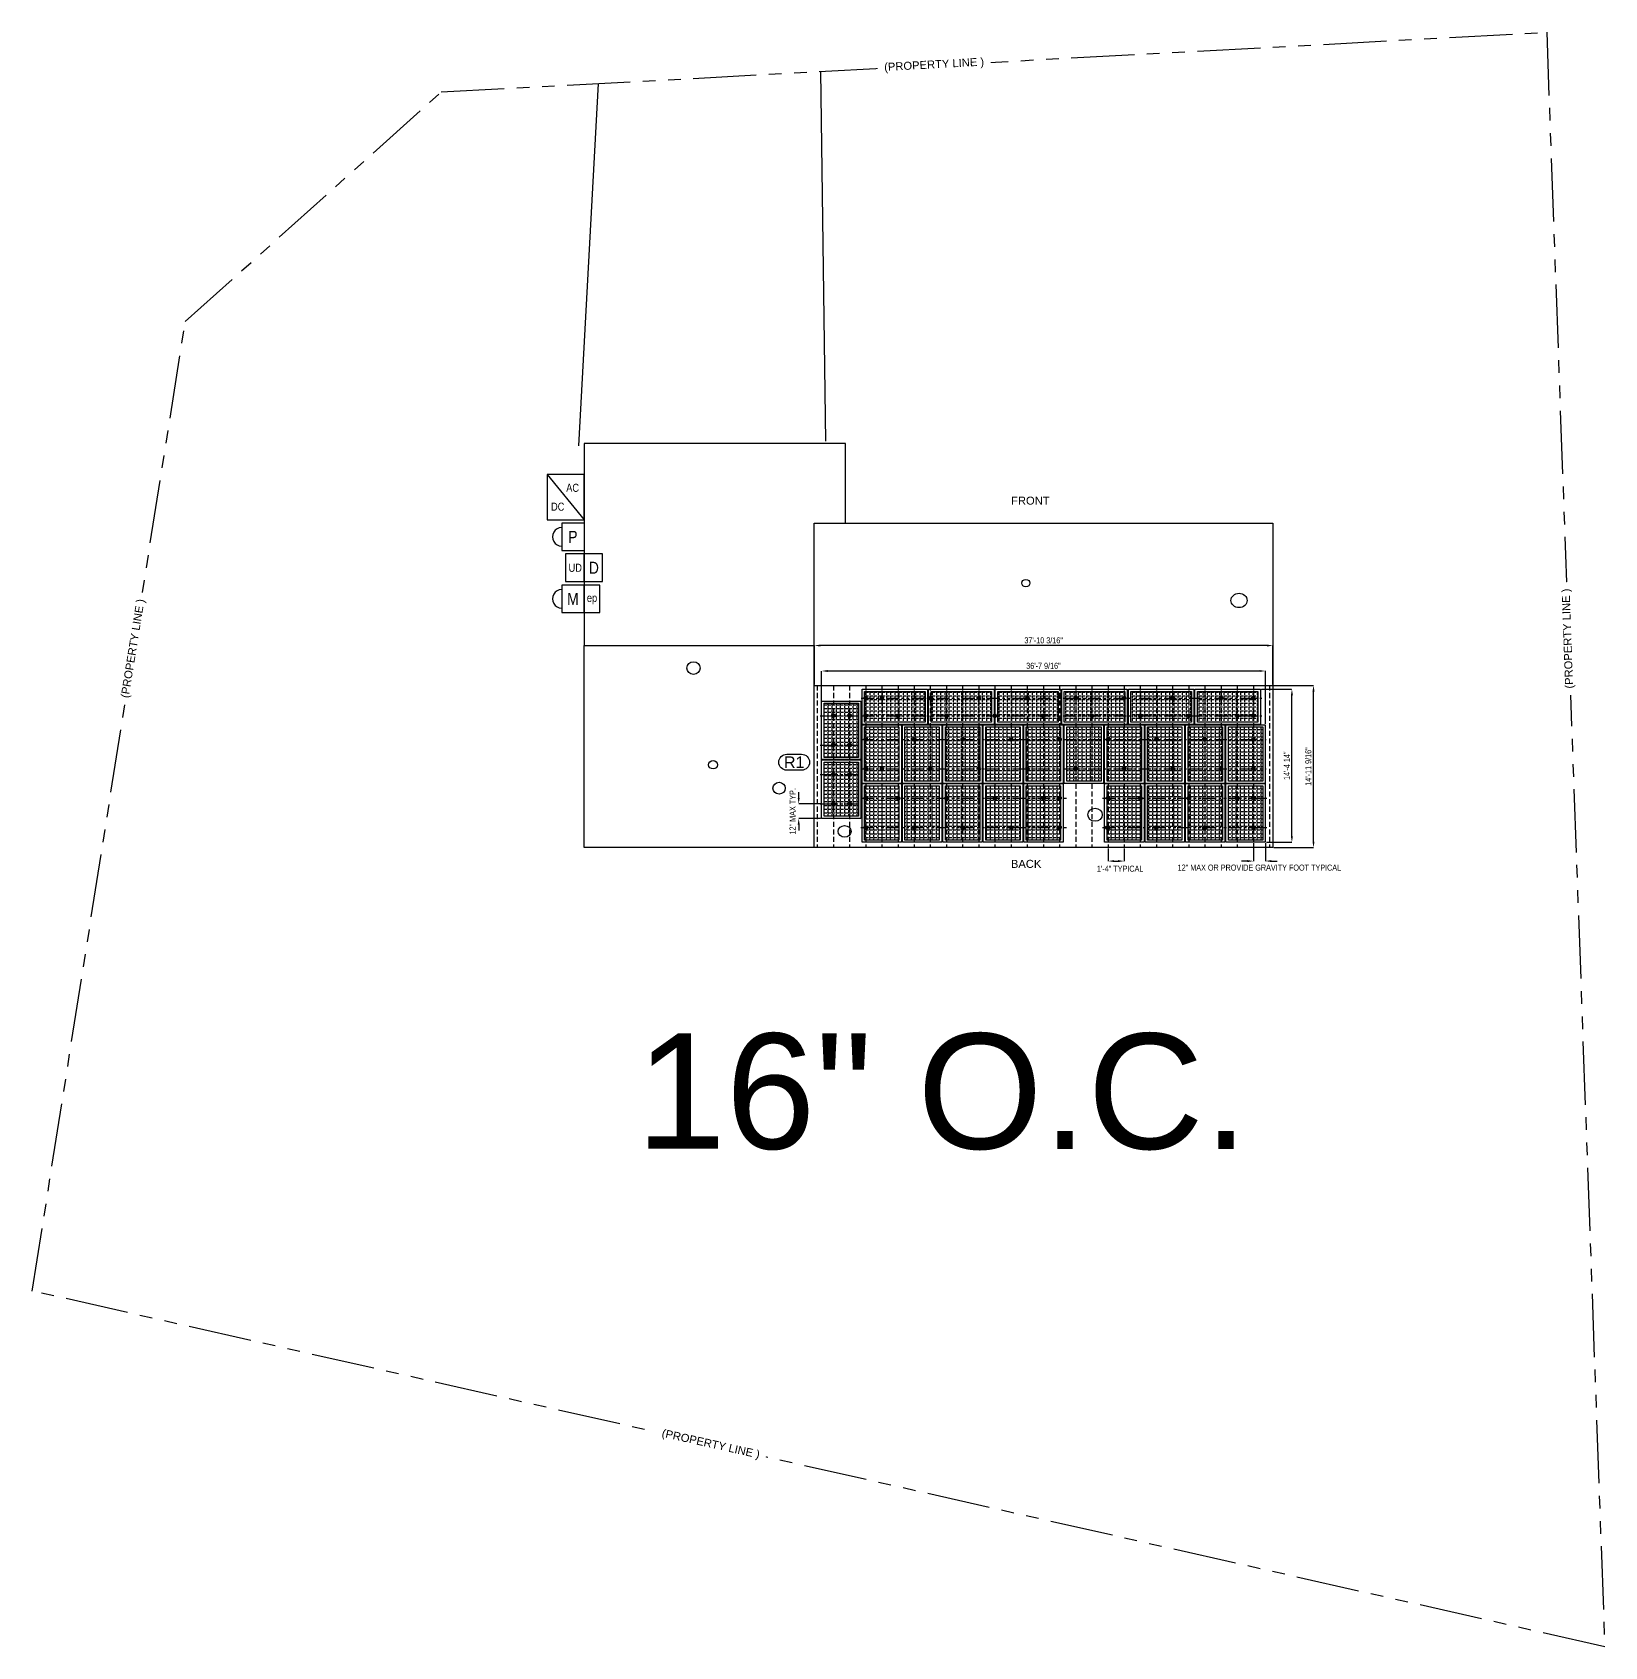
# Model space of a CAD drawing. Header units: feet. Extents: x -3909 to -174, y -1221 to 2380.
# Drawn here: x -3882 to -2325, y -1221 to 378 of the extents above; entities that cross this region are included whole.
import ezdxf
from ezdxf.enums import TextEntityAlignment as Align

# ---------------------------------------------------------------- set-up
doc = ezdxf.new("R2010")
doc.units = ezdxf.units.FT
doc.header["$MEASUREMENT"] = 0
doc.linetypes.add('DASHED', pattern=[0.75, 0.5, -0.25])
doc.linetypes.add('PHANTOM', pattern=[2.5, 1.25, -0.25, 0.25, -0.25, 0.25, -0.25])
for name, color, linetype in [('EQUIPMENT', 7, 'Continuous'), ('MODULE FRAME', 9, 'Continuous'), ('PROPERTY LINE', 7, 'Continuous'), ('ROOF OBJECTS', 6, 'Continuous'), ('STRUCTURAL', 4, 'DASHED'), ('Z - ROOF', 3, 'Continuous'), ('Z - TITLEBLOCK TXT', 7, 'Continuous')]:
    doc.layers.add(name, color=color, linetype=linetype)
doc.layers.add('LOCKED (NO PRINT)', color=7, linetype='Continuous', plot=False)
doc.styles.add('1QUATER', font='technic_.ttf', dxfattribs={"height": 6})
doc.styles.add('PAPER SPACE TXT', font='technic_.ttf', dxfattribs={"height": 0.125})
doc.styles.add('TITLE BBLOCK TEXT', font='ARIALUNI.TTF')
doc.dimstyles.new('1QUATER', dxfattribs={"dimscale": 0, "dimtxt": 6, "dimasz": 6, "dimexe": 0, "dimexo": 1, "dimgap": 2, "dimtad": 1, "dimdec": 4, "dimzin": 3, "dimdsep": 46, "dimlunit": 4, "dimtxsty": '1QUATER', "dimcen": 6, "dimclrd": 1, "dimclre": 1, "dimclrt": 7, "dimadec": 0, "dimazin": 0, "dimtfac": 1, "dimtdec": 4, "dimtofl": 0, "dimtmove": 2, "dimatfit": 3, "dimfxl": 1, "dimfrac": 2, "dimtolj": 1, "dimtzin": 0, "dimarcsym": 1})

# ---------------------------------------------------------------- blocks, each defined once
blk = doc.blocks.new('A$C035F63DD')
at = {"color": 3}
blk.add_lwpolyline([(-0.08, 0.003, -1), (-0.08, 0.136), (0.043, 0.136, -1), (0.043, 0.003)], format="xyb", close=True, dxfattribs=at)
at = {"layer": 'Z - TITLEBLOCK TXT', "color": 7, "style": 'TITLE BBLOCK TEXT'}
blk.add_text('R1', height=0.096, rotation=359.9886, dxfattribs=at).set_placement((-0.018, 0.07), align=Align.MIDDLE_CENTER)
blk = doc.blocks.new('*U88')
at = {"color": 1}
blk.add_line((-36.6, 136.9), (0, 92), dxfattribs=at)
at = {"color": 1, "linetype": 'Continuous'}
for p, q in [((0, 88.6), (-22.2, 88.6)), ((-22.2, 88.6), (-22.2, 61.4)), ((0, 88.6), (0, 61.4)), ((-22.2, 61.4), (0, 61.4)), ((0, 58.1), (-18.3, 58.1)), ((-18.3, 58.1), (-18.3, 30.9)), ((0, 30.9), (0, 58.1)), ((18.3, 58.1), (0, 58.1)), ((0, 30.9), (0, 58.1)), ((18.3, 30.9), (18.3, 58.1)), ((0, 27.2), (-22.2, 27.2)), ((-22.2, 27.2), (-22.2, 0)), ((-18.3, 30.9), (0, 30.9)), ((0, 30.9), (18.3, 30.9)), ((15.5, 27.2), (0, 27.2)), ((0, 27.2), (0, 0)), ((0, 0), (0, 27.2)), ((15.5, 0), (15.5, 27.2)), ((-22.2, 0), (0, 0)), ((0, 0), (15.5, 0))]:
    blk.add_line(p, q, dxfattribs=at)
at = {"color": 1, "linetype": 'Continuous', "flags": 128}
blk.add_lwpolyline([(-36.6, 136.9), (-36.6, 92), (0, 92), (0, 136.9)], close=True, dxfattribs=at)
at = {"color": 1, "linetype": 'Continuous'}
for centre in [(-22.2, 75), (-22.2, 13.6)]:
    blk.add_arc(centre, 9.18, 90.004, 270.004, dxfattribs=at)
at = {"color": 1, "style": 'PAPER SPACE TXT'}
for s, height, p in [('AC', 7.99, (-11.4, 123.6)), ('DC', 7.99, (-26.2, 104.9)), ('P', 11.9, (-11.1, 75)), ('UD', 7.99, (-8.8, 44.4)), ('D', 11.9, (9.7, 44.4)), ('M', 11.9, (-11.1, 13.6))]:
    blk.add_text(s, height=height, dxfattribs=at).set_placement(p, align=Align.MIDDLE_CENTER)
blk.add_text('ep', height=7.99, rotation=359.9986, dxfattribs=at).set_placement((7.8, 14.6), align=Align.MIDDLE_CENTER)
blk = doc.blocks.new('*D131')
at = {"layer": 'Defpoints', "color": 0, "transparency": 16777216}
for p in [(-2653.2, -269.1, 53.8), (-2613, -269.1), (-2653.2, -429.7, -26.5)]:
    blk.add_point(p, dxfattribs=at)
at = {"layer": 'STRUCTURAL', "color": 1, "lineweight": -2, "transparency": 16777216}
for p, q in [((-2652.2, -269.1), (-2613, -269.1)), ((-2613, -423.7), (-2613, -275.1)), ((-2652.2, -429.7), (-2613, -429.7))]:
    blk.add_line(p, q, dxfattribs=at)
at = {"layer": 'STRUCTURAL', "color": 1, "transparency": 16777216}
for points in [[(-2614, -275.1), (-2612, -275.1), (-2613, -269.1)], [(-2614, -423.7), (-2612, -423.7), (-2613, -429.7)]]:
    blk.add_solid(points, dxfattribs=at)
at = {"layer": 'STRUCTURAL', "color": 7, "transparency": 16777216, "insert": (-2618.1, -349.4), "char_height": 6, "attachment_point": 5, "rotation": 90, "style": '1QUATER'}
blk.add_mtext('\\A1;14\'-11 9/16"', dxfattribs=at)
blk = doc.blocks.new('*D116')
at = {"layer": 'Defpoints', "color": 0, "transparency": 16777216}
for p in [(-2665.5, -272.8, 45.5), (-2634.4, -272.8), (-2660.7, -424.4, -30.3)]:
    blk.add_point(p, dxfattribs=at)
at = {"layer": 'STRUCTURAL', "color": 1, "lineweight": -2, "transparency": 16777216}
for p, q in [((-2664.5, -272.8), (-2634.4, -272.8)), ((-2634.4, -418.4), (-2634.4, -278.8)), ((-2659.7, -424.4), (-2634.4, -424.4))]:
    blk.add_line(p, q, dxfattribs=at)
at = {"layer": 'STRUCTURAL', "color": 1, "transparency": 16777216}
for points in [[(-2635.4, -278.8), (-2633.4, -278.8), (-2634.4, -272.8)], [(-2635.4, -418.4), (-2633.4, -418.4), (-2634.4, -424.4)]]:
    blk.add_solid(points, dxfattribs=at)
at = {"layer": 'STRUCTURAL', "color": 7, "transparency": 16777216, "insert": (-2639.4, -348.6), "char_height": 6, "attachment_point": 5, "rotation": 90, "style": '1QUATER'}
blk.add_mtext('\\A1;14\'-4 14"', dxfattribs=at)
blk = doc.blocks.new('*D117')
at = {"layer": 'Defpoints', "color": 0, "transparency": 16777216}
for p in [(-3107.4, -229.6), (-3107.4, -269.1, 53.8), (-2653.2, -269.1, 53.8)]:
    blk.add_point(p, dxfattribs=at)
at = {"layer": 'STRUCTURAL', "color": 1, "lineweight": -2, "transparency": 16777216}
for p, q in [((-3107.4, -268.1), (-3107.4, -229.6)), ((-2659.2, -229.6), (-3101.4, -229.6)), ((-2653.2, -268.1), (-2653.2, -229.6))]:
    blk.add_line(p, q, dxfattribs=at)
at = {"layer": 'STRUCTURAL', "color": 1, "transparency": 16777216}
for points in [[(-3101.4, -228.6), (-3101.4, -230.6), (-3107.4, -229.6)], [(-2659.2, -228.6), (-2659.2, -230.6), (-2653.2, -229.6)]]:
    blk.add_solid(points, dxfattribs=at)
at = {"layer": 'STRUCTURAL', "color": 7, "transparency": 16777216, "insert": (-2880.3, -224.5), "char_height": 6, "attachment_point": 5, "style": '1QUATER'}
blk.add_mtext('\\A1;37\'-10 3/16"', dxfattribs=at)
blk = doc.blocks.new('*D118')
at = {"layer": 'Defpoints', "color": 0, "transparency": 16777216}
for p in [(-2660.7, -254.8), (-3100.3, -287.1, 38.4), (-2660.7, -308, 27.9)]:
    blk.add_point(p, dxfattribs=at)
at = {"layer": 'STRUCTURAL', "color": 1, "lineweight": -2, "transparency": 16777216}
for p, q in [((-3100.3, -286.1), (-3100.3, -254.8)), ((-3094.3, -254.8), (-2666.7, -254.8)), ((-2660.7, -307), (-2660.7, -254.8))]:
    blk.add_line(p, q, dxfattribs=at)
at = {"layer": 'STRUCTURAL', "color": 1, "transparency": 16777216}
for points in [[(-3094.3, -253.8), (-3094.3, -255.8), (-3100.3, -254.8)], [(-2666.7, -253.8), (-2666.7, -255.8), (-2660.7, -254.8)]]:
    blk.add_solid(points, dxfattribs=at)
at = {"layer": 'STRUCTURAL', "color": 7, "transparency": 16777216, "insert": (-2880.5, -249.7), "char_height": 6, "attachment_point": 5, "style": '1QUATER'}
blk.add_mtext('\\A1;36\'-7 9/16"', dxfattribs=at)
blk = doc.blocks.new('*D119')
at = {"layer": 'Defpoints', "color": 0, "transparency": 16777216}
for p in [(-2816.5, -429.7, -26.5), (-2800.5, -429.7, -26.5), (-2800.5, -443)]:
    blk.add_point(p, dxfattribs=at)
at = {"layer": 'STRUCTURAL', "color": 1, "lineweight": -2, "transparency": 16777216}
for p, q in [((-2816.5, -430.7), (-2816.5, -443)), ((-2800.5, -430.7), (-2800.5, -443)), ((-2810.5, -443), (-2806.5, -443))]:
    blk.add_line(p, q, dxfattribs=at)
at = {"layer": 'STRUCTURAL', "color": 1, "transparency": 16777216}
for points in [[(-2810.5, -442), (-2810.5, -444), (-2816.5, -443)], [(-2806.5, -442), (-2806.5, -444), (-2800.5, -443)]]:
    blk.add_solid(points, dxfattribs=at)
at = {"layer": 'STRUCTURAL', "color": 7, "transparency": 16777216, "insert": (-2804.5, -450.6), "char_height": 6, "attachment_point": 5, "style": '1QUATER'}
blk.add_mtext('\\A1;1\'-4" TYPICAL', dxfattribs=at)
blk = doc.blocks.new('*D120')
at = {"layer": 'Defpoints', "color": 0, "transparency": 16777216}
for p in [(-3100.3, -386.4, -26.2), (-3122.9, -400.9), (-3100.3, -400.9, -5.7)]:
    blk.add_point(p, dxfattribs=at)
at = {"layer": 'STRUCTURAL', "color": 1, "lineweight": -2, "transparency": 16777216}
for p, q in [((-3122.9, -380.4), (-3122.9, -374.4)), ((-3101.3, -386.4), (-3122.9, -386.4)), ((-3101.3, -400.9), (-3122.9, -400.9)), ((-3122.9, -406.9), (-3122.9, -412.9))]:
    blk.add_line(p, q, dxfattribs=at)
at = {"layer": 'STRUCTURAL', "color": 1, "transparency": 16777216}
for points in [[(-3123.9, -380.4), (-3121.9, -380.4), (-3122.9, -386.4)], [(-3123.9, -406.9), (-3121.9, -406.9), (-3122.9, -400.9)]]:
    blk.add_solid(points, dxfattribs=at)
at = {"layer": 'STRUCTURAL', "color": 7, "transparency": 16777216, "insert": (-3129, -393.7), "char_height": 6, "attachment_point": 5, "rotation": 90, "style": '1QUATER'}
blk.add_mtext('\\A1;12" MAX TYP.', dxfattribs=at)
blk = doc.blocks.new('*D121')
at = {"layer": 'Defpoints', "color": 0, "transparency": 16777216}
for p in [(-2672.5, -424.4), (-2660.7, -424.4), (-2672.5, -443)]:
    blk.add_point(p, dxfattribs=at)
at = {"layer": 'STRUCTURAL', "color": 1, "lineweight": -2, "transparency": 16777216}
for p, q in [((-2672.5, -425.4), (-2672.5, -443)), ((-2660.7, -425.4), (-2660.7, -443)), ((-2678.5, -443), (-2684.5, -443)), ((-2654.7, -443), (-2648.7, -443))]:
    blk.add_line(p, q, dxfattribs=at)
at = {"layer": 'STRUCTURAL', "color": 1, "transparency": 16777216}
for points in [[(-2678.5, -442), (-2678.5, -444), (-2672.5, -443)], [(-2654.7, -442), (-2654.7, -444), (-2660.7, -443)]]:
    blk.add_solid(points, dxfattribs=at)
at = {"layer": 'STRUCTURAL', "color": 10, "transparency": 16777216, "insert": (-2666.6, -449.5), "char_height": 6, "attachment_point": 5, "style": '1QUATER'}
blk.add_mtext('\\A1;12" MAX OR PROVIDE GRAVITY FOOT TYPICAL', dxfattribs=at)
blk = doc.blocks.new('A$C6EF85B4C')
h = blk.add_hatch()
h.set_pattern_fill('ANGLE', color=9, scale=15)
h.set_pattern_definition([(0, (0, 0), (0, 4.125), [3, -1.125]), (90, (0, 0), (-4.125, 3e-16), [3, -1.125])])
h.paths.add_polyline_path([(-19.2, 21.6), (-19.2, -38.3), (14.8, -38.3), (14.8, 21.6)])
at = {"layer": 'MODULE FRAME', "color": 7, "linetype": 'Continuous', "flags": 128}
blk.add_lwpolyline([(17.3, -40.8), (-21.7, -40.8), (-21.7, 24.1), (17.3, 24.1)], close=True, dxfattribs=at)
at = {"layer": 'MODULE FRAME', "color": 8, "linetype": 'Continuous', "flags": 128}
blk.add_lwpolyline([(14.8, -38.3), (-19.2, -38.3), (-19.2, 21.6), (14.8, 21.6)], close=True, dxfattribs=at)
at = {"layer": 'STRUCTURAL', "color": 4}
blk.add_lwpolyline([(-21.7, 24.1), (17.3, 24.1), (17.3, -40.8), (-21.7, -40.8)], close=True, dxfattribs=at)
blk = doc.blocks.new('foot2')
h = blk.add_hatch(color=3)
h.dxf.hatch_style = 1
h.paths.add_polyline_path([(1.7, 0, 1), (-1.7, 0, 1)])
at = {"color": 3}
blk.add_circle((0, 0), 1.73, dxfattribs=at)

msp = doc.modelspace()

# ---------------------------------------------------------------- linework, layer by layer
at = {"layer": 'PROPERTY LINE', "color": 7, "linetype": 'PHANTOM', "ltscale": 50, "extrusion": (0.05005, -0.104078, 0.993309)}
for p, q in [((-3476.95889, 318.498, -47.28189), (-2382.0462, 377.59356, -96.25896)), ((-2382.0462, 377.59356, -96.25896), (-2324.55555, -1220.86026, -266.64063)), ((-3730.52663, 91.19726, -58.32186), (-3476.95889, 318.498, -47.28189)), ((-3882.02733, -868.67294, -151.26278), (-3730.52663, 91.19726, -58.32186)), ((-2324.55555, -1220.86026, -266.64063), (-3882.02733, -868.67294, -151.26278))]:
    msp.add_line(p, q, dxfattribs=at)
at = {"layer": 'PROPERTY LINE', "color": 7, "extrusion": (0.05005, -0.104078, 0.993309)}
for p, q in [((-3101.37397, 338.76939, -64.08236), (-3096.33228, -27.14385, -102.67653)), ((-3321.53042, 326.88691, -54.23444), (-3340.91153, -31.76252, -90.83693))]:
    msp.add_line(p, q, dxfattribs=at)
at = {"layer": 'ROOF OBJECTS', "color": 6, "extrusion": (0, 0.447214, 0.894427)}
for centre, radius in [((2897.92412, 151.44293, -72.21679), 4.05309), ((2686.76231, 170.6753, -72.21679), 7.97043)]:
    msp.add_circle(centre, radius, dxfattribs=at)
at = {"layer": 'ROOF OBJECTS', "color": 6, "extrusion": (0, -0.316228, 0.948683)}
for centre, radius in [((-3227.08296, -262.25382, 9.88768), 6.5345), ((-3207.67199, -363.09847, 9.88768), 4.44658), ((-3142.35329, -387.60286, 9.88768), 6.1261)]:
    msp.add_circle(centre, radius, dxfattribs=at)
at = {"layer": 'ROOF OBJECTS', "color": 6, "extrusion": (0, -0.447214, 0.894427)}
for centre, radius in [((-2829.37872, -359.83603, 168.45397), 7.17902), ((-3077.45376, -378.18242, 168.45397), 6.38135)]:
    msp.add_circle(centre, radius, dxfattribs=at)
at = {"layer": 'STRUCTURAL', "color": 1, "linetype": 'DASHED', "ltscale": 10}
for p, q in [((-3104.5233, -269.07808, 53.79822), (-3104.5233, -429.69128, 53.79822)), ((-3088.5233, -269.07808, 53.79822), (-3088.5233, -429.69128, 53.79822)), ((-3072.5233, -269.07808, 53.79822), (-3072.5233, -429.69128, 53.79822)), ((-3056.5233, -269.07808, 53.79822), (-3056.5233, -429.69128, 53.79822)), ((-3040.5233, -269.07808, 53.79822), (-3040.5233, -429.69128, 53.79822)), ((-3024.5233, -269.07808, 53.79822), (-3024.5233, -429.69128, 53.79822)), ((-3008.5233, -269.07808, 53.79822), (-3008.5233, -429.69128, 53.79822)), ((-2992.5233, -269.07808, 53.79822), (-2992.5233, -429.69128, 53.79822)), ((-2976.5233, -269.07808, 53.79822), (-2976.5233, -429.69128, 53.79822)), ((-2960.5233, -269.07808, 53.79822), (-2960.5233, -429.69128, 53.79822)), ((-2944.5233, -269.07808, 53.79822), (-2944.5233, -429.69128, 53.79822)), ((-2928.5233, -269.07808, 53.79822), (-2928.5233, -429.69128, 53.79822)), ((-2912.5233, -269.07808, 53.79822), (-2912.5233, -429.69128, 53.79822)), ((-2896.5233, -269.07808, 53.79822), (-2896.5233, -429.69128, 53.79822)), ((-2880.5233, -269.07808, 53.79822), (-2880.5233, -429.69128, 53.79822)), ((-2864.5233, -269.07808, 53.79822), (-2864.5233, -429.69128, 53.79822)), ((-2848.5233, -269.07808, 53.79822), (-2848.5233, -429.69128, 53.79822)), ((-2832.5233, -269.07808, 53.79822), (-2832.5233, -429.69128, 53.79822)), ((-2816.5233, -269.07808, 53.79822), (-2816.5233, -429.69128, 53.79822)), ((-2800.5233, -269.07808, 53.79822), (-2800.5233, -429.69128, 53.79822)), ((-2784.5233, -269.07808, 53.79822), (-2784.5233, -429.69128, 53.79822)), ((-2768.5233, -269.07808, 53.79822), (-2768.5233, -429.69128, 53.79822)), ((-2752.5233, -269.07808, 53.79822), (-2752.5233, -429.69128, 53.79822)), ((-2736.5233, -269.07808, 53.79822), (-2736.5233, -429.69128, 53.79822)), ((-2720.5233, -269.07808, 53.79822), (-2720.5233, -429.69128, 53.79822)), ((-2704.5233, -269.07808, 53.79822), (-2704.5233, -429.69128, 53.79822)), ((-2688.5233, -269.07808, 53.79822), (-2688.5233, -429.69128, 53.79822)), ((-2672.5233, -269.07808, 53.79822), (-2672.5233, -429.69128, 53.79822)), ((-2656.5233, -269.07808, 53.79822), (-2656.5233, -429.69128, 53.79822))]:
    msp.add_line(p, q, dxfattribs=at)
at = {"layer": 'STRUCTURAL', "color": 7, "linetype": 'PHANTOM', "ltscale": 10}
for p, q in [((-3061.07883, -281.62887), (-2664.2913, -281.62887)), ((-3101.63478, -299.02787, -0.81103), (-3060.58478, -299.02787, -0.81103)), ((-3061.07883, -299.02787, -0.81103), (-2664.2913, -299.02787, -0.81103)), ((-3101.63478, -328.07439, 3.00135), (-3060.58478, -328.07439, 3.00135)), ((-3061.21864, -322.50658, 2.32375), (-2659.92435, -322.50658, 2.32375)), ((-3061.21864, -351.5531, 6.13613), (-2659.92435, -351.5531, 6.13613)), ((-3101.63478, -357.34452, -29.96935), (-3060.58478, -357.34452, -29.96935)), ((-3061.21864, -380.82323, 19.26367), (-2857.66617, -380.82323, 19.26367)), ((-2821.83613, -380.82323, -26.83458), (-2659.34105, -380.82323, -26.83458)), ((-3101.63478, -386.39104, -26.15697), (-3060.58478, -386.39104, -26.15697)), ((-3061.21864, -409.86976, 23.07605), (-2857.66617, -409.86976, 23.07605)), ((-2821.83613, -409.86976, -23.0222), (-2659.34105, -409.86976, -23.0222))]:
    msp.add_line(p, q, dxfattribs=at)
at = {"layer": 'Z - ROOF', "color": 3}
for p, q in [((-3335.42871, -29.51767, -132.80789), (-3335.42871, -229.60448, -66.11229)), ((-3076.53189, -29.51767, -132.80789), (-3335.42871, -29.51767, -132.80789)), ((-3076.53189, -108.46488, -106.49216), (-3076.53189, -29.51767, -132.80789)), ((-3107.42969, -269.07808, 53.79822), (-3107.42969, -108.46488, -26.50838)), ((-3107.42969, -108.46488, -26.50838), (-2653.22669, -108.46488, -26.50838)), ((-2653.22669, -108.46488, -26.50838), (-2653.22669, -269.07808, 53.79822)), ((-3335.42871, -229.60448, -66.11229), (-3107.42969, -229.60448, -66.11229)), ((-3335.42871, -429.69128, -132.80789), (-3335.42871, -229.60448, -66.11229)), ((-3107.42969, -429.69128, -26.50838), (-3107.42969, -269.07808, 53.79822)), ((-3107.42969, -269.07808, 53.79822), (-2653.22669, -269.07808, 53.79822)), ((-2653.22669, -269.07808, 53.79822), (-2653.22669, -429.69128, -26.50838)), ((-3091.30394, -429.69128, -132.80789), (-3335.42871, -429.69128, -132.80789)), ((-2653.22669, -429.69128, -26.50838), (-3107.42969, -429.69128, -26.50838))]:
    msp.add_line(p, q, dxfattribs=at)

# ---------------------------------------------------------------- block references
at = {"linetype": 'Continuous', "extrusion": (-6.60626e-15, -0.447214, 0.894427)}
for p in [(-3078.53626, -255.09138, 174.23545), (-3038.48626, -287.10528, 162.70765), (-2998.43626, -287.10528, 162.70765), (-2958.38626, -287.10528, 162.70765), (-2918.33626, -287.10528, 162.70765), (-2878.28626, -287.10528, 162.70765), (-2838.23626, -287.10528, 162.70765), (-2798.18626, -287.10528, 162.70765), (-2758.13626, -287.10528, 162.70765), (-2718.08626, -287.10528, 162.70765), (-2678.03626, -287.10528, 162.70765), (-3078.53626, -320.29138, 174.23545), (-3038.48626, -352.30528, 162.70765), (-2998.43626, -352.30528, 162.70765), (-2958.38626, -352.30528, 162.70765), (-2918.33626, -352.30528, 162.70765), (-2878.28626, -352.30528, 162.70765), (-2798.18626, -352.30528, 162.70765), (-2758.13626, -352.30528, 162.70765), (-2718.08626, -352.30528, 162.70765), (-2678.03626, -352.30528, 162.70765)]:
    msp.add_blockref('A$C6EF85B4C', p, dxfattribs=at)
at = {"linetype": 'Continuous', "extrusion": (-6.60626e-15, -0.447214, 0.894427), "rotation": 269.9999999999991}
for p in [(-3019.39193, -245.41438, 162.70765), (-2953.44193, -245.41438, 162.70765), (-2887.49193, -245.41438, 162.70765), (-2821.54193, -245.41438, 162.70765), (-2755.59193, -245.41438, 162.70765), (-2689.64193, -245.41438, 162.70765)]:
    msp.add_blockref('A$C6EF85B4C', p, dxfattribs=at)
at = {"xscale": 118.7716407580049, "yscale": 118.7716407580049, "zscale": 118.7716407580049}
msp.add_blockref('A$C035F63DD', (-3125.17989, -353.422, -35.36667), dxfattribs=at)
at = {"layer": 'EQUIPMENT', "color": 3}
msp.add_blockref('*U88', (-3335.42871, -196.99846, -76.98096), dxfattribs=at)
at = {"layer": 'STRUCTURAL', "color": 3}
for p in [(-3056.44951, -281.62887), (-3040.5233, -281.62887), (-2992.5233, -281.62887, 53.79822), (-2944.5233, -281.62887), (-2896.5233, -281.62887, 53.79822), (-2848.5233, -281.62887), (-2800.63109, -281.62887), (-2752.5233, -281.62887, 53.79822), (-2704.5233, -281.62887, 53.79822), (-2672.5233, -281.62887, 53.79822), (-3088.5233, -299.02787, 53.79822), (-3072.5233, -299.02787, 53.79822), (-3056.5233, -299.02787, 53.79822), (-3024.5233, -299.1147, 52.98719), (-2976.5233, -299.1147, 106.78541), (-2928.5233, -299.1147, 52.98719), (-2880.5233, -299.1147, 106.78541), (-2832.5233, -299.1147, 52.98719), (-2784.63109, -299.1147, 52.98719), (-2736.5233, -299.1147, 106.78541), (-2688.5233, -299.1147, 106.78541), (-2672.5233, -299.02787, 52.98719), (-3088.5233, -328.07439, 53.79822), (-3072.5233, -328.07439, 53.79822), (-3056.5233, -322.50658, 53.79822), (-3008.5233, -322.50658, 53.79822), (-2960.5233, -322.50658, 53.79822), (-2912.5233, -322.50658, 53.79822), (-2864.5233, -322.50658, 53.79822), (-2816.5233, -322.50658, 53.79822), (-2768.5233, -322.50658, 53.79822), (-2720.5233, -322.50658, 53.79822), (-2672.5233, -322.50658, 53.79822), (-3056.5233, -351.5531, 53.79822), (-3040.5233, -351.5531, 53.79822), (-2992.5233, -351.5531, 53.79822), (-2944.5233, -351.5531, 53.79822), (-2896.5233, -351.5531, 53.79822), (-2848.5233, -351.5531, 53.79822), (-2800.5233, -351.5531, 53.79822), (-2752.5233, -351.5531, 53.79822), (-2704.5233, -351.5531, 53.79822), (-2672.5233, -351.5531, 53.79822), (-3088.5233, -357.34452, -29.96935), (-3072.5233, -357.34452, -29.96935), (-3056.5233, -380.82323, 53.79822), (-3024.5233, -380.82323, 53.79822), (-2976.5233, -380.82323, 53.79822), (-2928.5233, -380.82323, 53.79822), (-2880.5233, -380.82323, 53.79822), (-2864.5233, -380.82323, 53.79822), (-2816.5233, -380.82323, 53.79822), (-2784.5233, -380.82323, 53.79822), (-2736.5233, -380.82323, 53.79822), (-2688.5233, -380.82323, 53.79822), (-2672.5233, -380.82323, 53.79822), (-3088.5233, -386.39104, -26.15697), (-3072.5233, -386.39104, -26.15697), (-3056.5233, -409.86976, 53.79822), (-3056.5233, -409.86976, 53.79822), (-3008.5233, -409.86976, 53.79822), (-2960.5233, -409.86976, 53.79822), (-2912.5233, -409.86976, 53.79822), (-2864.5233, -409.86976, 53.79822), (-2817.40194, -409.86976, -23.0222), (-2816.81379, -409.86976, 53.79822), (-2768.81379, -409.86976, 53.79822), (-2720.81379, -409.86976, 53.79822), (-2672.5233, -409.86976, 53.79822)]:
    msp.add_blockref('foot2', p, dxfattribs=at)

# ---------------------------------------------------------------- texts
at = {"layer": 'LOCKED (NO PRINT)', "color": 7, "style": 'TITLE BBLOCK TEXT'}
msp.add_text('16" O.C.', height=114.235434, rotation=359.98856394, dxfattribs=at).set_placement((-3283.8988, -727.87842))
at = {"layer": 'Z - TITLEBLOCK TXT', "color": 7, "style": 'TITLE BBLOCK TEXT'}
for s, p in [('FRONT', (-2912.51836, -90.09541, -35.36667)), ('BACK', (-2912.69693, -449.71799, -35.36667))]:
    msp.add_text(s, height=7.925185, rotation=359.98856394, dxfattribs=at).set_placement(p)

# ---------------------------------------------------------------- dimensions: what is measured, and where the dimension line sits
at = {"layer": 'STRUCTURAL'}
for base, p1, p2, picture, middle in [((-3107.42969, -229.60448), (-2653.22669, -269.07808, 53.79822), (-3107.42969, -269.07808, 53.79822), '*D117', (-2880.32819, -224.46851)), ((-2660.71864, -254.83093), (-3100.26864, -287.08585, 38.36976), (-2660.71864, -307.98332, 27.92102), '*D118', (-2880.49364, -249.67742))]:
    dim = msp.add_linear_dim(base=base, p1=p1, p2=p2, dimstyle='1QUATER', override={"dimscale": 1}, dxfattribs=at)
    dim.commit()
    dim.dimension.update_dxf_attribs({"geometry": picture, "text_midpoint": middle})
for base, p1, p2, text, picture, middle in [((-2613.0296, -269.07808), (-2653.22669, -429.69128, -26.50838), (-2653.22669, -269.07808, 53.79822), '14\'-11 9/16"', '*D131', (-2618.09977, -349.38468)), ((-2634.38252, -272.83233), (-2660.71864, -424.39302, -30.28383), (-2665.51864, -272.83233, 45.49651), '14\'-4 14"', '*D116', (-2639.42638, -348.61268)), ((-3122.9365, -400.91431), (-3100.26864, -386.39104, -26.15697), (-3100.26864, -400.91431, -5.656), '12" MAX TYP.', '*D120', (-3129.04615, -393.65267))]:
    dim = msp.add_linear_dim(base=base, p1=p1, p2=p2, angle=90, text=text, dimstyle='1QUATER', override={"dimscale": 1}, dxfattribs=at)
    dim.commit()
    dim.dimension.update_dxf_attribs({"geometry": picture, "text_midpoint": middle})
for base, p1, p2, text, override, picture, middle in [((-2672.51286, -443.02832, -30.28383), (-2660.71864, -424.39302, -30.28383), (-2672.51286, -424.39302, -30.28383), '12" MAX OR PROVIDE GRAVITY FOOT TYPICAL', {"dimscale": 1, "dimclrt": 10}, '*D121', (-2666.61575, -449.48758, -30.28383)), ((-2800.5233, -443.02832, 80.3066), (-2816.5233, -429.69128, 53.79822), (-2800.5233, -429.69128, 53.79822), '1\'-4" TYPICAL', {"dimscale": 1}, '*D119', (-2804.5233, -450.57422, 80.3066))]:
    dim = msp.add_linear_dim(base=base, p1=p1, p2=p2, text=text, dimstyle='1QUATER', override=override, dxfattribs=at)
    dim.commit()
    dim.dimension.update_dxf_attribs({"geometry": picture, "text_midpoint": middle, "dimtype": 160})

# ---------------------------------------------------------------- next in the draw order: texts
at = {"layer": 'PROPERTY LINE', "color": 7, "char_height": 7.9251852, "width": 103.9415351, "attachment_point": 1, "style": 'TITLE BBLOCK TEXT', "bg_fill": 3, "box_fill_scale": 1.5, "bg_fill_color": 256, "bg_fill_transparency": 0}
for insert, rotation in [((-3040.92965, 346.99976, 200.4624), 3.1226622), ((-2363.62926, -274.8628, 200.4624), 92.04226191), ((-3794.92298, -283.15617, 208.9517), 80.76394156), ((-3259.75026, -1004.6055), 347.39938407)]:
    msp.add_mtext('\\pi2.5005;(PROPERTY LINE )', dxfattribs=dict(at, insert=insert, rotation=rotation))

doc.saveas('drawing.dxf')
